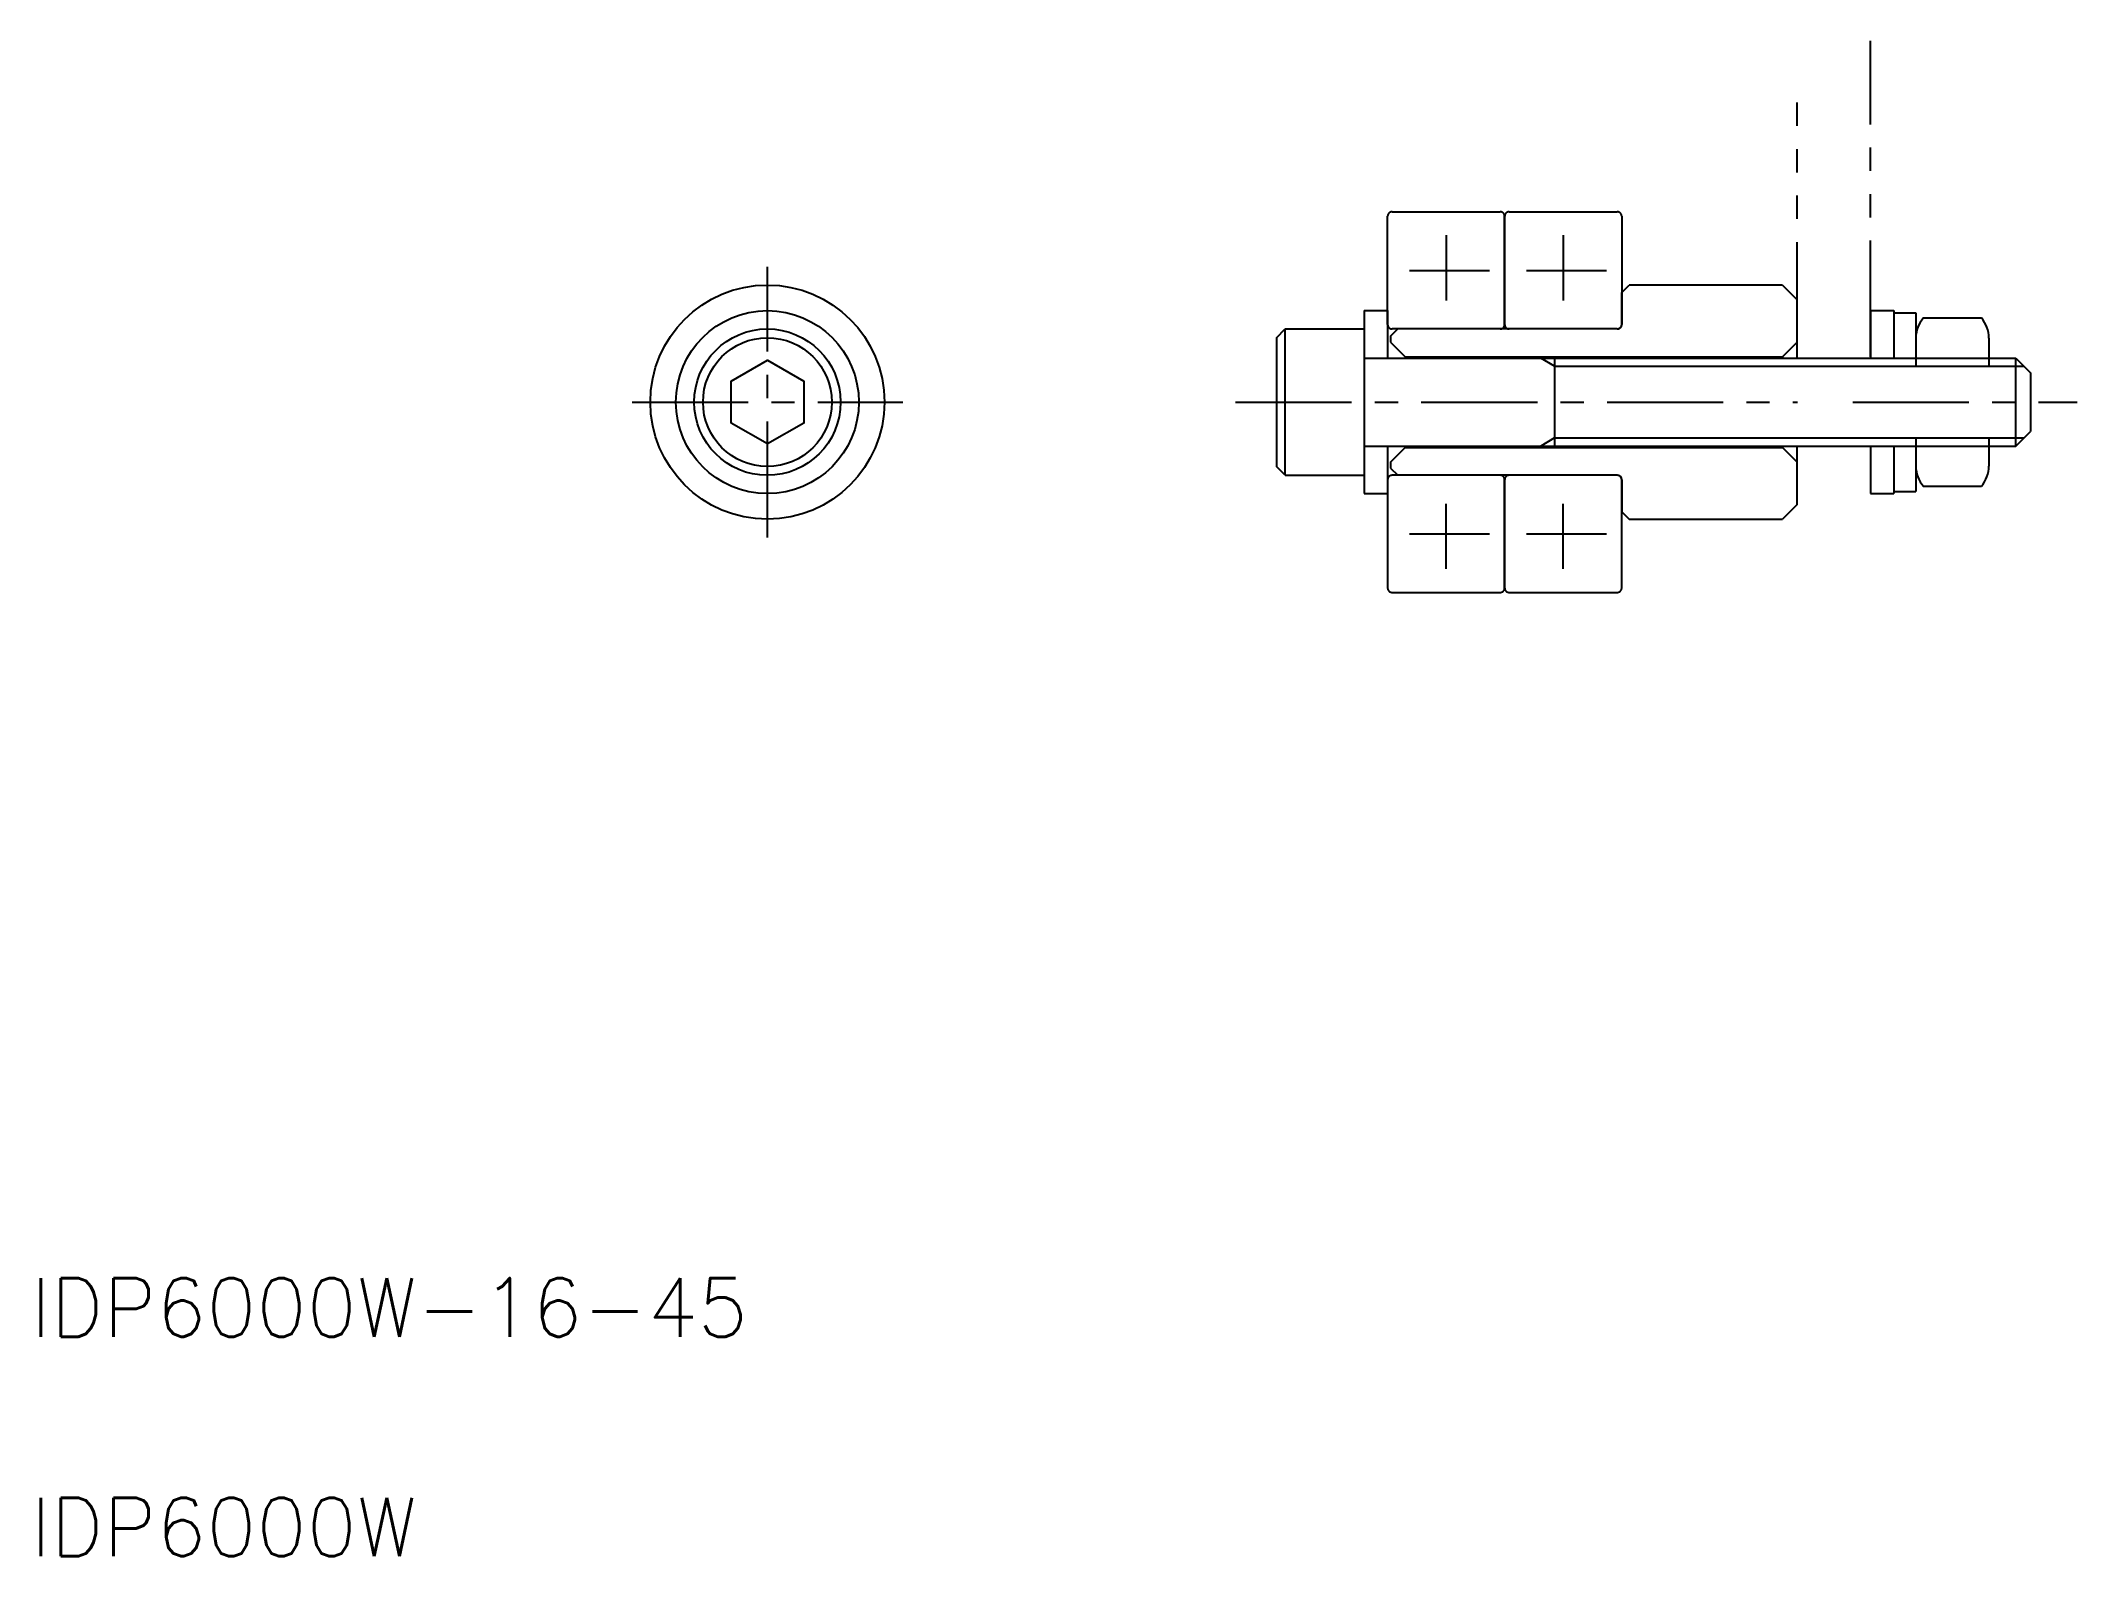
# Model space of a CAD drawing. Extents: x 11 to 150, y 10 to 114.
import ezdxf

# ---------------------------------------------------------------- set-up
doc = ezdxf.new("R2010")
doc.units = 0
doc.header["$LTSCALE"] = 0.25
doc.linetypes.add('CENTER', pattern=[50.8, 31.75, -6.35, 6.35, -6.35])
doc.linetypes.add('PHANTOM', pattern=[63.5, 31.75, -6.35, 6.35, -6.35, 6.35, -6.35])
doc.layers.get('0').update_dxf_attribs({"linetype": 'CONTINUOUS'})
doc.layers.add('CENTER', color=1, linetype='CENTER')
doc.styles.get("Standard").update_dxf_attribs({"font": 'txt', "bigfont": 'BIGFONT'})

msp = doc.modelspace()

# ---------------------------------------------------------------- linework, layer by layer
at = {"color": 3, "linetype": 'PHANTOM'}
for p, q in [((135.76, 91.95), (135.76, 113.54)), ((130.76, 91.85), (130.76, 109.31))]:
    msp.add_line(p, q, dxfattribs=at)
at = {"color": 3}
for p, q in [((106.76, 100.25), (106.76, 95.8)), ((114.76, 100.25), (114.76, 95.8)), ((104.26, 97.85), (109.72, 97.85)), ((112.26, 97.85), (117.72, 97.85)), ((114.16, 91.31), (113.23, 91.85)), ((114.16, 91.31), (146.24, 91.31)), ((114.16, 86.4), (113.23, 85.85)), ((114.16, 86.4), (146.24, 86.4)), ((106.76, 77.46), (106.76, 81.91)), ((114.76, 77.46), (114.76, 81.91)), ((104.26, 79.85), (109.72, 79.85)), ((112.26, 79.85), (117.72, 79.85))]:
    msp.add_line(p, q, dxfattribs=at)
for p, q in [((118.76, 96.35), (119.26, 96.85)), ((118.76, 94.15), (118.76, 96.35)), ((129.76, 96.85), (119.26, 96.85)), ((129.76, 96.85), (130.76, 95.85)), ((101.16, 95.1), (102.76, 95.1)), ((101.16, 95.1), (101.16, 82.6)), ((102.76, 95.1), (102.76, 91.85)), ((135.76, 95.1), (137.36, 95.1)), ((135.76, 95.1), (135.76, 91.85)), ((137.36, 95.1), (137.36, 91.85)), ((137.36, 94.95), (138.86, 94.95)), ((138.86, 94.95), (138.86, 91.31)), ((95.16, 93.25), (95.76, 93.85)), ((95.76, 83.85), (95.76, 93.85)), ((95.76, 93.85), (101.16, 93.85)), ((102.96, 93.35), (103.46, 93.85)), ((102.96, 93.35), (102.96, 92.95)), ((118.46, 93.85), (103.46, 93.85)), ((139.38, 94.6), (143.35, 94.6)), ((95.16, 93.25), (95.16, 84.45)), ((102.96, 92.95), (103.96, 91.95)), ((103.96, 91.95), (129.76, 91.95)), ((103.96, 91.95), (103.96, 91.85)), ((130.76, 92.95), (129.76, 91.95)), ((129.76, 91.95), (129.76, 91.85)), ((143.86, 93.23), (143.86, 91.31)), ((101.16, 91.85), (145.7, 91.85)), ((113.69, 91.58), (113.69, 91.58)), ((113.93, 91.45), (113.93, 91.45)), ((114.16, 91.85), (114.16, 85.85)), ((139.38, 91.85), (143.35, 91.85)), ((145.7, 85.85), (145.7, 91.85)), ((145.7, 91.85), (146.7, 90.85)), ((146.7, 90.85), (146.7, 86.85)), ((138.86, 86.4), (138.86, 82.75)), ((143.86, 86.4), (143.86, 84.48)), ((145.7, 85.85), (146.7, 86.85)), ((101.16, 85.85), (145.7, 85.85)), ((102.76, 85.85), (102.76, 82.6)), ((102.96, 84.75), (103.96, 85.75)), ((103.96, 85.85), (103.96, 85.75)), ((103.96, 85.75), (129.76, 85.75)), ((129.76, 85.85), (129.76, 85.75)), ((130.76, 84.75), (129.76, 85.75)), ((130.76, 81.85), (130.76, 85.85)), ((135.76, 85.85), (135.76, 82.6)), ((137.36, 85.85), (137.36, 82.6)), ((139.38, 85.85), (143.35, 85.85)), ((95.76, 83.85), (95.16, 84.45)), ((95.76, 83.85), (101.16, 83.85)), ((102.96, 84.75), (102.96, 84.35)), ((102.96, 84.35), (103.46, 83.85)), ((118.46, 83.85), (103.46, 83.85)), ((118.76, 83.55), (118.76, 81.35)), ((101.16, 82.6), (102.76, 82.6)), ((135.76, 82.6), (137.36, 82.6)), ((137.36, 82.75), (138.86, 82.75)), ((139.38, 83.1), (143.35, 83.1)), ((118.76, 81.35), (119.26, 80.85)), ((119.26, 80.85), (129.76, 80.85)), ((130.76, 81.85), (129.76, 80.85))]:
    msp.add_line(p, q)
at = {"color": 3, "linetype": 'PHANTOM'}
for points in [[(110.46, 93.85), (103.06, 93.85, -0.414214), (102.76, 94.15), (102.76, 101.55, -0.414214), (103.06, 101.85), (110.46, 101.85, -0.414214), (110.76, 101.55), (110.76, 94.15, -0.414214)], [(118.46, 93.85), (111.06, 93.85, -0.414214), (110.76, 94.15), (110.76, 101.55, -0.414214), (111.06, 101.85), (118.46, 101.85, -0.414214), (118.76, 101.55), (118.76, 94.15, -0.414214)], [(110.46, 83.85), (103.06, 83.85, 0.414214), (102.76, 83.55), (102.76, 76.15, 0.414214), (103.06, 75.85), (110.46, 75.85, 0.414214), (110.76, 76.15), (110.76, 83.55, 0.414214)], [(118.46, 83.85), (111.06, 83.85, 0.414214), (110.76, 83.55), (110.76, 76.15, 0.414214), (111.06, 75.85), (118.46, 75.85, 0.414214), (118.76, 76.15), (118.76, 83.55, 0.414214)]]:
    msp.add_lwpolyline(points, format="xyb", close=True, dxfattribs=at)
msp.add_lwpolyline([(57.89, 87.42), (57.89, 90.28), (60.36, 91.71), (62.84, 90.28), (62.84, 87.42), (60.36, 85.99), (57.89, 87.42)])
for radius in [8, 6.25, 5, 4.4]:
    msp.add_circle((60.36, 88.85), radius)
for centre, radius, start, end in [((118.46, 94.15), 0.3, 270, 0), ((140.96, 93.23), 2.09, 138.9541, 180), ((141.77, 93.23), 2.09, 360, 41.0459), ((118.46, 83.55), 0.3, 0, 90), ((140.96, 84.48), 2.09, 180, 221.0459), ((141.77, 84.48), 2.09, 318.9541, 360)]:
    msp.add_arc(centre, radius, start, end)
at = {"layer": 'CENTER', "color": 1, "linetype": 'CENTER'}
for p, q in [((60.36, 79.6), (60.36, 98.1)), ((51.11, 88.85), (69.61, 88.85)), ((92.36, 88.85), (130.78, 88.85)), ((134.55, 88.85), (149.9, 88.85))]:
    msp.add_line(p, q, dxfattribs=at)

# ---------------------------------------------------------------- texts
for s, p in [('IDP6000W-16-45', (10, 25)), ('IDP6000W', (10, 10))]:
    msp.add_text(s, height=4).set_placement(p)

doc.saveas('drawing.dxf')
